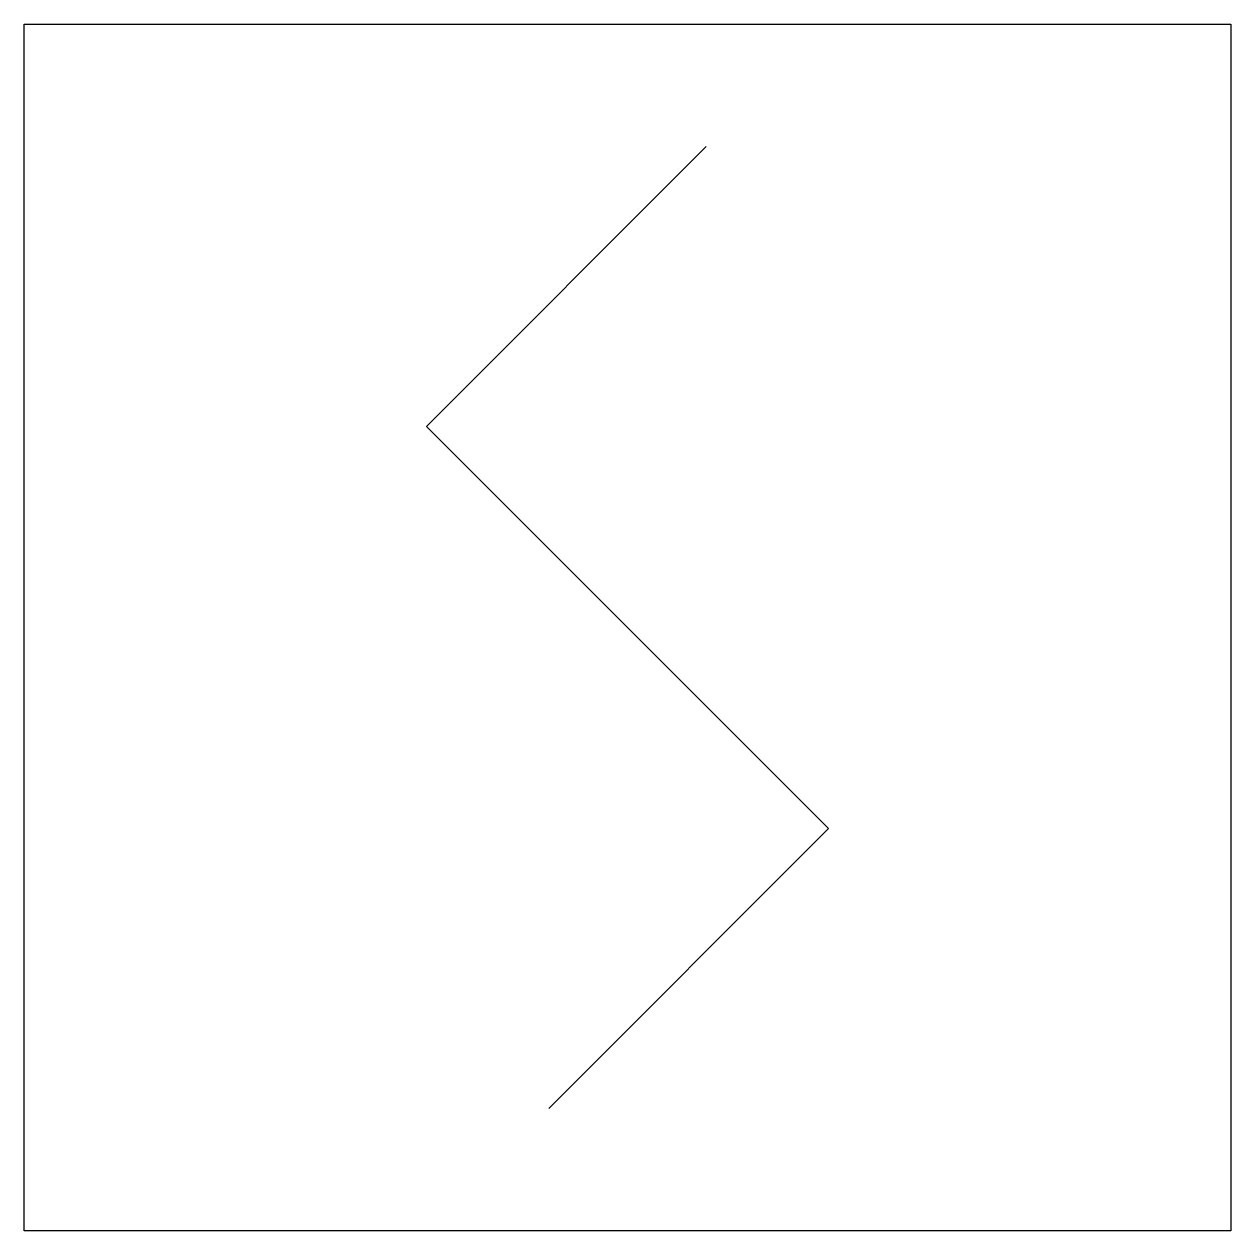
# Model space of a CAD drawing. Header units: millimetres. Extents: x 0 to 3.97, y 0 to 3.97.
import ezdxf

# ---------------------------------------------------------------- set-up
doc = ezdxf.new("R2010")
doc.units = ezdxf.units.MM
doc.layers.get('0').update_dxf_attribs({"color": 252})

msp = doc.modelspace()

# ---------------------------------------------------------------- linework, layer by layer
for p, q in [((0, 0), (0, 3.9744)), ((0, 3.9744), (3.9744, 3.9744)), ((3.9744, 3.9744), (3.9744, 0)), ((2.2464, 3.5712), (1.3248, 2.6496)), ((1.3248, 2.6496), (2.6496, 1.3248)), ((1.728, 0.4032), (2.6496, 1.3248)), ((3.9744, 0), (0, 0))]:
    msp.add_line(p, q)

doc.saveas('drawing.dxf')
